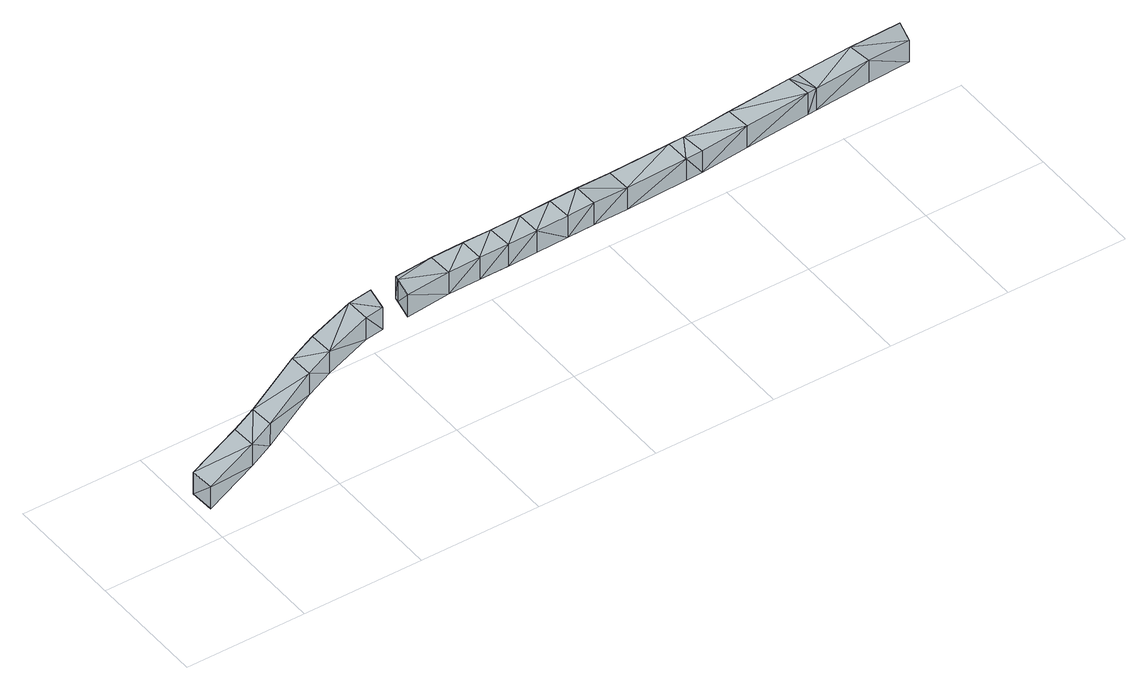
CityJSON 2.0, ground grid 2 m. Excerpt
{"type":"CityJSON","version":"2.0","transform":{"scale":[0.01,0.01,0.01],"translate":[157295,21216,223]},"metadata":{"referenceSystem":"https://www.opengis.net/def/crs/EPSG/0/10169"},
"CityObjects":{
"object1":{"type":"GenericCityObject","attributes":{"name":"雨水管路","year":2013},"geometry":[{"type":"MultiSurface","lod":"2","boundaries":[[[0,1,2]],[[2,3,0]],[[1,4,5]],[[5,2,1]],[[6,7,8]],[[8,9,6]],[[7,10,8]],[[7,11,10]],[[11,12,10]],[[11,13,12]],[[13,4,12]],[[13,5,4]],[[14,9,8]],[[14,15,9]],[[6,15,16]],[[6,9,15]],[[6,16,7]],[[16,17,7]],[[18,19,20]],[[20,21,18]],[[20,22,21]],[[22,23,21]],[[22,24,23]],[[24,25,23]],[[24,26,25]],[[26,27,25]],[[26,17,27]],[[17,14,27]],[[17,16,14]],[[16,15,14]],[[8,10,14]],[[10,27,14]],[[25,10,12]],[[25,27,10]],[[12,4,25]],[[4,23,25]],[[23,4,21]],[[4,1,21]],[[1,0,21]],[[21,0,18]],[[18,0,19]],[[0,3,19]],[[17,26,7]],[[26,11,7]],[[13,26,24]],[[13,11,26]],[[13,24,5]],[[24,22,5]],[[2,5,20]],[[5,22,20]],[[2,20,3]],[[3,20,19]]]}]},
"object2":{"type":"GenericCityObject","attributes":{"name":"雨水管路","year":2013},"geometry":[{"type":"MultiSurface","lod":"2","boundaries":[[[28,29,30]],[[30,31,28]],[[28,32,29]],[[32,33,29]],[[29,34,30]],[[31,35,28]],[[36,37,38]],[[38,39,36]],[[37,40,38]],[[37,41,40]],[[41,42,40]],[[41,43,42]],[[43,44,42]],[[44,45,42]],[[44,46,45]],[[44,47,46]],[[47,48,46]],[[47,49,48]],[[49,34,48]],[[49,35,34]],[[35,31,34]],[[31,30,34]],[[29,50,34]],[[51,48,50]],[[48,34,50]],[[52,48,51]],[[52,46,48]],[[46,52,45]],[[52,53,45]],[[54,45,53]],[[54,42,45]],[[42,54,40]],[[54,55,40]],[[35,56,28]],[[35,49,56]],[[49,57,56]],[[57,47,58]],[[57,49,47]],[[47,44,58]],[[44,59,58]],[[59,43,60]],[[59,44,43]],[[60,41,61]],[[60,43,41]],[[32,56,50]],[[50,33,32]],[[56,57,50]],[[57,51,50]],[[57,58,51]],[[58,52,51]],[[58,59,52]],[[59,53,52]],[[59,54,53]],[[59,60,54]],[[60,61,54]],[[61,55,54]],[[61,62,55]],[[62,63,55]],[[62,64,63]],[[64,65,63]],[[38,40,63]],[[40,55,63]],[[62,41,37]],[[62,61,41]],[[56,32,28]],[[33,50,29]],[[66,67,68]],[[66,69,67]],[[69,70,67]],[[70,71,67]],[[65,64,72]],[[64,73,72]],[[64,74,73]],[[71,75,76]],[[76,67,71]],[[76,77,67]],[[77,68,67]],[[77,78,68]],[[78,79,68]],[[78,72,79]],[[72,73,79]],[[80,79,74]],[[79,73,74]],[[66,68,80]],[[68,79,80]],[[80,74,81]],[[81,82,80]],[[66,82,83]],[[83,69,66]],[[83,84,69]],[[70,69,84]],[[84,85,70]],[[66,80,82]],[[64,36,74]],[[64,62,36]],[[62,37,36]],[[81,36,39]],[[81,74,36]],[[78,82,72]],[[82,81,72]],[[72,81,65]],[[65,39,63]],[[39,38,63]],[[65,81,39]],[[82,78,83]],[[78,77,83]],[[84,76,85]],[[76,75,85]],[[77,84,83]],[[77,76,84]],[[86,71,87]],[[86,75,71]],[[70,87,71]],[[88,70,85]],[[88,89,70]],[[89,87,70]],[[86,89,88]],[[86,87,89]],[[75,86,85]],[[85,86,88]]]}]}
},
"vertices":[
[324,72,187],[295,71,183],[295,71,223],[324,72,227],[231,68,155],[231,68,195],[22,59,54],[95,62,95],[95,62,55],[22,59,14],[126,64,75],[127,64,115],[195,67,133],[195,67,173],[94,102,55],[20,99,14],[20,99,54],[93,102,95],[332,113,188],[332,113,227],[294,111,223],[294,111,183],[229,108,195],[229,108,155],[194,107,173],[194,107,133],[125,104,115],[125,104,75],
[375,108,228],[375,108,188],[376,115,188],[376,115,228],[368,74,227],[368,74,187],[438,117,191],[438,117,231],[857,135,221],[752,131,222],[752,131,182],[857,135,181],[694,128,185],[694,128,225],[647,126,186],[647,126,226],[594,124,226],[594,124,186],[543,122,187],[543,122,227],[494,120,189],[494,120,229],[440,77,191],[495,80,189],[545,82,187],[595,84,186],[649,86,186],[695,88,185],[440,77,231],[495,80,229],[545,82,227],[595,84,226],[649,86,226],[695,88,225],[754,91,222],[754,91,182],[858,95,221],[858,95,181],[1076,156,218],[1096,118,217],[1080,116,218],[1092,158,217],[1188,167,214],[1192,128,214],[886,97,181],[886,97,221],[882,136,221],[1192,128,174],[1096,118,177],[1080,116,178],[969,105,180],[969,105,220],[965,145,220],[882,136,181],[965,145,180],[1076,156,178],[1092,158,177],[1188,167,174],[1267,137,168],[1267,137,208],[1278,175,168],[1278,175,208]
]}
